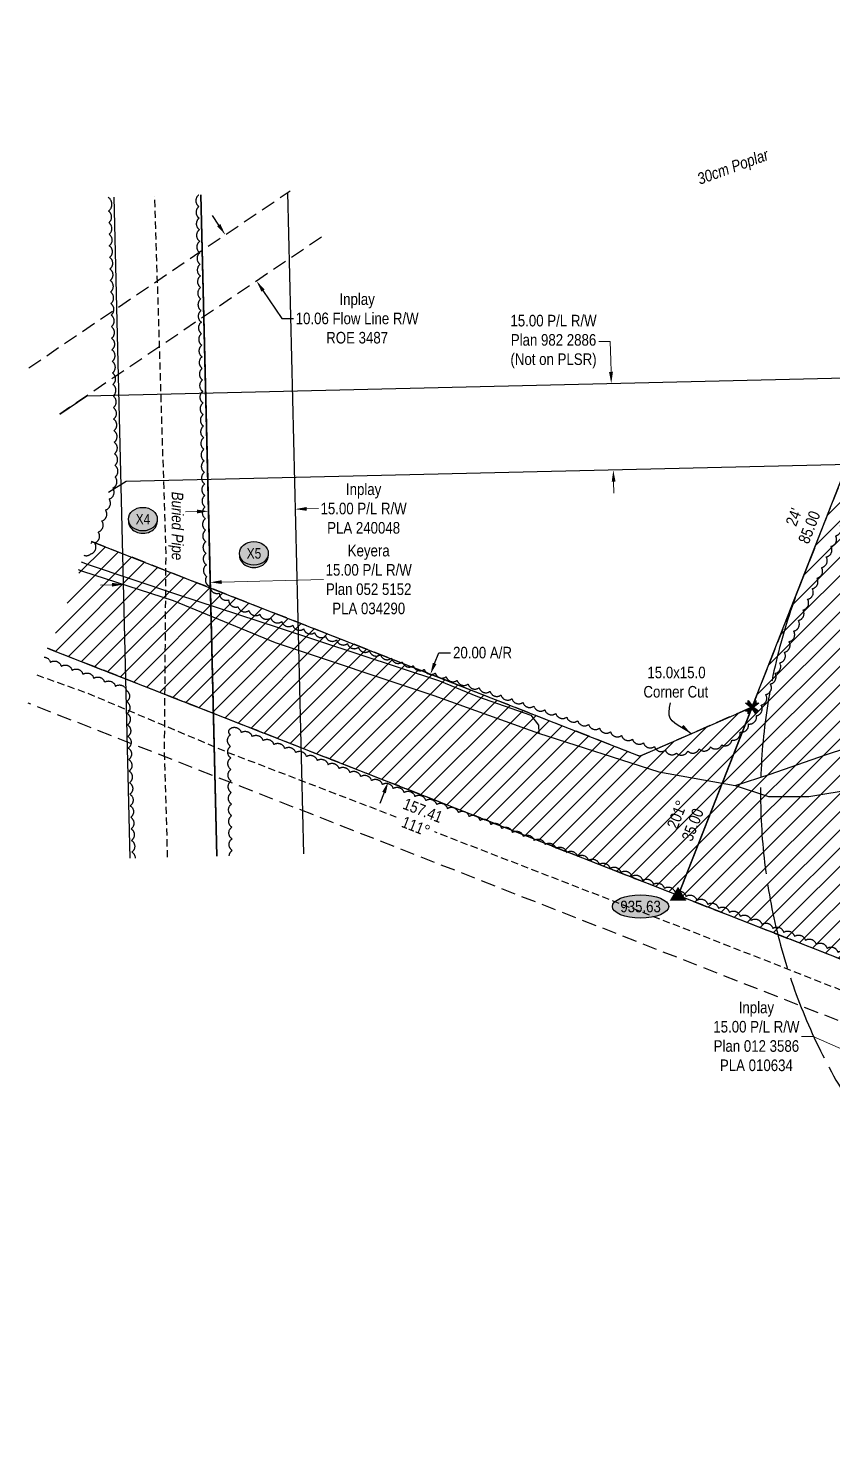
# Model space of a CAD drawing. Extents: x 606063 to 618175, y 5894688 to 5903993.
# Drawn here: x 615410 to 616106, y 5898707 to 5899921 of the extents above; entities that cross this region are included whole.
import ezdxf
from ezdxf.enums import TextEntityAlignment as Align

# ---------------------------------------------------------------- set-up
doc = ezdxf.new("R2010")
doc.units = 0
doc.header["$LTSCALE"] = 5
doc.header["$PDMODE"] = 34
doc.header["$PDSIZE"] = 0.5
for name, pattern in [('0', [1, 1, 0]), ('foc-ACCESSROAD', [3.75, 2.5, -1.25]), ('foc-BUFFER', [16.75, 15, -1.75]), ('foc-FLOWLINE', [3.75, 2.5, -1.25]), ('UG_PIPE', [1.875, 1.25, -0.625])]:
    doc.linetypes.add(name, pattern=pattern)
doc.layers.get('Defpoints').update_dxf_attribs({"color": 9})
for name, color, linetype in [('AS-CABLE', 224, 'foc-CABLE'), ('AS-PIPE-UG', 44, 'UG_PIPE'), ('AS-PIPE-UG-T', 44, 'Continuous'), ('AUX-BUFFER', 7, 'foc-BUFFER'), ('C-FLOWLINE', 13, 'foc-FLOWLINE'), ('C-RW', 13, 'Continuous'), ('C-WS', 13, 'foc-ACCESSROAD'), ('C-WS-S', 13, 'Continuous'), ('F-RW', 190, 'Continuous'), ('L-BD', 7, 'Continuous'), ('L-MON', 1, 'Continuous'), ('P-CROSSINGS', 250, 'Continuous'), ('P-ELEVATION', 7, 'Continuous'), ('P-PROPOSED', 10, 'Continuous'), ('P-PROPOSED-EXISTING-H', 59, 'Continuous'), ('P-TXT', 4, 'Continuous'), ('T-BUSH', 110, '0'), ('T-BUSH-T', 110, 'Continuous')]:
    doc.layers.add(name, color=color, linetype=linetype)
doc.layers.add('C-RW-T', color=13, linetype='Continuous', lineweight=9)
doc.layers.add('F-RW-T', color=190, linetype='Continuous', lineweight=9)
doc.styles.add('80', font='ARIALN.TTF', dxfattribs={"height": 10})
doc.styles.add('80CG', font='ARIALN.TTF', dxfattribs={"height": 10})
doc.styles.add('80L', font='ARIALN.TTF', dxfattribs={"height": 10})
doc.styles.add('80LS', font='ARIALNI.TTF', dxfattribs={"height": 10})
doc.styles.add('Crossing', font='ARIALN.TTF', dxfattribs={"height": 10})
doc.styles.add('foc-LtypeFont', font='ARIALN.TTF', dxfattribs={"height": 7.35})
doc.linetypes.add('foc-CABLE', pattern='A,2,-1,["C",foc-LtypeFont,S=0.2,R=0,X=-0.625,Y=-0.75],-1.24,8', length=12.24)
doc.dimstyles.new('Compass 5 000', dxfattribs={"dimscale": 5, "dimtxt": 9, "dimasz": 2, "dimexe": 0.2, "dimexo": 0.0625, "dimgap": 0.5, "dimtad": 0, "dimtih": 1, "dimtoh": 1, "dimzin": 0, "dimdsep": 46, "dimtxsty": '80CG', "dimcen": 0.1, "dimse1": 1, "dimse2": 1, "dimclrd": 256, "dimclrt": 256, "dimaunit": 1, "dimadec": 4, "dimazin": 0, "dimtfac": 0.06, "dimtofl": 0, "dimtmove": 0, "dimatfit": 1, "dimfxl": 0.2, "dimtolj": 1, "dimtzin": 0, "dimlwd": -1, "dimarcsym": 0})
pattern_1 = [(45, (1318.483, 7677.478), (-7.854701318, 7.854701318), [])]

# ---------------------------------------------------------------- blocks, each defined once
blk = doc.blocks.new('*D528')
at = {"layer": 'C-RW-T', "transparency": 16777216}
for p, q in [((616088.8, 5899049.2), (616078.8, 5899049.2)), ((616142.7, 5899025.4), (616088.8, 5899049.2)), ((616229.6, 5898987), (616238.7, 5898983))]:
    blk.add_line(p, q, dxfattribs=at)
for points in [[(616143.3, 5899026.9), (616142, 5899023.9), (616151.8, 5899021.4)], [(616230.3, 5898988.6), (616228.9, 5898985.5), (616220.4, 5898991.1)]]:
    blk.add_solid(points, dxfattribs=at)
at = {"layer": 'Defpoints', "color": 0, "transparency": 16777216}
for p in [(616221.2, 5899178.5), (616289.8, 5899148.2), (616220.4, 5898991.1)]:
    blk.add_point(p, dxfattribs=at)
at = {"layer": 'C-RW-T', "transparency": 16777216, "insert": (616039.8, 5899049.2), "char_height": 10, "attachment_point": 5, "style": '80CG'}
blk.add_mtext('\\A1;Inplay\\P15.00 P/L R/W\\PPlan 012 3586\\PPLA 010634', dxfattribs=at)
blk = doc.blocks.new('*D529')
at = {"layer": 'Defpoints', "color": 0, "transparency": 16777216}
for p in [(615855.9, 5899612.5), (615857.7, 5899537.6), (615916.1, 5899539)]:
    blk.add_point(p, dxfattribs=at)
at = {"layer": 'F-RW-T', "transparency": 16777216}
for p, q in [((615903.5, 5899650.1), (615913.5, 5899650.1)), ((615913.5, 5899650.1), (615913.9, 5899633.9)), ((615914.1, 5899623.9), (615913.9, 5899633.9)), ((615916.3, 5899529), (615916.6, 5899519))]:
    blk.add_line(p, q, dxfattribs=at)
for points in [[(615915.8, 5899624), (615912.4, 5899623.9), (615914.3, 5899613.9)], [(615918, 5899529), (615914.7, 5899528.9), (615916.1, 5899539)]]:
    blk.add_solid(points, dxfattribs=at)
at = {"layer": 'F-RW-T', "transparency": 16777216, "insert": (615864.4, 5899650.1), "char_height": 10, "attachment_point": 5, "style": '80CG'}
blk.add_mtext('\\A1;15.00 P/L R/W\\PPlan 982 2886\\P(Not on PLSR)', dxfattribs=at)
blk = doc.blocks.new('*D530')
at = {"layer": 'Defpoints', "color": 0, "transparency": 16777216}
for p in [(615567.5, 5899441.9), (615500.1, 5899129.4), (615575.1, 5899131.2)]:
    blk.add_point(p, dxfattribs=at)
at = {"layer": 'F-RW-T', "transparency": 16777216}
for p, q in [((615482.6, 5899439.8), (615472.6, 5899439.6)), ((615577.5, 5899442.1), (615665.5, 5899444.3))]:
    blk.add_line(p, q, dxfattribs=at)
for points in [[(615482.6, 5899441.5), (615482.6, 5899438.2), (615492.6, 5899440.1)], [(615577.5, 5899443.8), (615577.6, 5899440.5), (615567.5, 5899441.9)]]:
    blk.add_solid(points, dxfattribs=at)
at = {"layer": 'F-RW-T', "transparency": 16777216, "insert": (615704.6, 5899444.3), "char_height": 10, "attachment_point": 5, "style": '80CG'}
blk.add_mtext('\\A1;Keyera\\P15.00 P/L R/W\\PPlan 052 5152\\PPLA 034290', dxfattribs=at)
blk = doc.blocks.new('we')
at = {"layer": 'P-ELEVATION'}
h = blk.add_hatch(color=111, dxfattribs=at)
h.dxf.hatch_style = 1
edge = h.paths.add_edge_path()
edge.add_ellipse((0, 0), major_axis=(-24.4, 0), ratio=0.410256, start_angle=0, end_angle=360)
at = {"layer": 'P-ELEVATION', "color": 7, "flags": 128}
blk.add_lwpolyline([(0, 0, 12.5, 0, 0), (-12.4, -6.4, 0, 0, 0)], format="xyseb", dxfattribs=at)
at = {"layer": 'P-ELEVATION', "color": 7}
blk.add_ellipse((0, 0), major_axis=(-24.4, 0), ratio=0.410256, dxfattribs=at)
at = {"layer": 'P-ELEVATION', "style": '80'}
blk.add_attdef('ELEVATION', text='', height=10, dxfattribs=at).set_placement((0, 0), align=Align.MIDDLE_CENTER)
blk = doc.blocks.new('*D531')
at = {"layer": 'C-WS-S', "transparency": 16777216}
for p, q in [((615575, 5899750.8), (615569.4, 5899759.1)), ((615613.2, 5899694.2), (615629.6, 5899670.1)), ((615629.6, 5899670.1), (615639.6, 5899670.1))]:
    blk.add_line(p, q, dxfattribs=at)
for points in [[(615576.3, 5899751.8), (615573.6, 5899749.9), (615580.6, 5899742.5)], [(615614.6, 5899695.2), (615611.9, 5899693.3), (615607.6, 5899702.5)]]:
    blk.add_solid(points, dxfattribs=at)
at = {"layer": 'Defpoints', "color": 0, "transparency": 16777216}
for p in [(615608.8, 5899761.6), (615635.8, 5899721.6), (615607.6, 5899702.5)]:
    blk.add_point(p, dxfattribs=at)
at = {"layer": 'C-WS-S', "transparency": 16777216, "insert": (615694.6, 5899670.1), "char_height": 10, "attachment_point": 5, "style": '80CG'}
blk.add_mtext('\\A1;Inplay\\P10.06 Flow Line R/W\\PROE 3487', dxfattribs=at)
blk = doc.blocks.new('STRIA')
blk.add_hatch(color=255).paths.add_polyline_path([(-0.04, 1.52), (-1.47, -0.87), (1.39, -0.87)])
blk = doc.blocks.new('STRIAA')
blk.add_blockref('STRIA', (0, 0))
blk = doc.blocks.new('STRIB')
at = {"color": 1}
blk.add_solid([(-1.12, -0.67), (-0.04, 1.13), (1.04, -0.67)], dxfattribs=at)
blk = doc.blocks.new('STRIBB')
blk.add_blockref('STRIB', (0, 0))
blk = doc.blocks.new('STRICC')
for name in ['STRIAA', 'STRIBB']:
    blk.add_blockref(name, (0, 0))
blk = doc.blocks.new('fdspike')
blk.add_blockref('STRICC', (0, 0))
blk = doc.blocks.new('*D532')
at = {"layer": 'Defpoints', "color": 0, "transparency": 16777216}
for p in [(615724.2, 5899375.7), (615758, 5899362.5), (615687.8, 5899282.6)]:
    blk.add_point(p, dxfattribs=at)
at = {"layer": 'P-TXT', "transparency": 16777216}
for p, q in [((615761.6, 5899371.8), (615765.3, 5899381.1)), ((615765.3, 5899381.1), (615775.3, 5899381.1)), ((615717.9, 5899260.1), (615714.2, 5899250.8))]:
    blk.add_line(p, q, dxfattribs=at)
for points in [[(615760.1, 5899372.4), (615763.2, 5899371.2), (615758, 5899362.5)], [(615716.3, 5899260.7), (615719.4, 5899259.5), (615721.5, 5899269.4)]]:
    blk.add_solid(points, dxfattribs=at)
at = {"layer": 'P-TXT', "transparency": 16777216, "insert": (615803, 5899381.1), "char_height": 10, "attachment_point": 5, "style": '80CG'}
blk.add_mtext('\\A1;20.00 A/R', dxfattribs=at)
blk = doc.blocks.new('*D535')
at = {"layer": 'C-RW-T', "transparency": 16777216}
for p, q in [((615556.1, 5899503.2), (615546.1, 5899502.9)), ((615651, 5899505.5), (615661.1, 5899505.7))]:
    blk.add_line(p, q, dxfattribs=at)
for points in [[(615556, 5899504.8), (615556.1, 5899501.5), (615566, 5899503.4)], [(615651, 5899507.1), (615651, 5899503.8), (615641, 5899505.2)]]:
    blk.add_solid(points, dxfattribs=at)
at = {"layer": 'Defpoints', "color": 0, "transparency": 16777216}
for p in [(615564.3, 5899576.1), (615639.2, 5899577.9), (615641, 5899505.2)]:
    blk.add_point(p, dxfattribs=at)
at = {"layer": 'C-RW-T', "transparency": 16777216, "insert": (615700.2, 5899505.7), "char_height": 10, "attachment_point": 5, "style": '80CG'}
blk.add_mtext('\\A1;Inplay\\P15.00 P/L R/W\\PPLA 240048', dxfattribs=at)
blk = doc.blocks.new('TEMP')
h = blk.add_hatch(color=255)
h.dxf.hatch_style = 1
h.paths.add_polyline_path([(0, 0.25), (-0.67, 1.15), (-0.67, 0.67), (-1.15, 0.67), (-0.25, 0), (-1.15, -0.67), (-0.67, -0.67), (-0.67, -1.15), (0, -0.25), (0.67, -1.15), (0.67, -0.67), (1.15, -0.67), (0.25, 0), (1.15, 0.67), (0.67, 0.67), (0.67, 1.15)])
h.paths.add_polyline_path([(0.57, 0.85), (0.57, 0.57), (0.85, 0.57), (0.08, 0), (0.85, -0.57), (0.57, -0.57), (0.57, -0.85), (0, -0.08), (-0.57, -0.85), (-0.57, -0.57), (-0.85, -0.57), (-0.08, 0), (-0.85, 0.57), (-0.57, 0.57), (-0.57, 0.85), (0, 0.08)], flags=16)
h = blk.add_hatch(color=1)
h.dxf.hatch_style = 1
h.paths.add_polyline_path([(0, 0.08), (-0.57, 0.85), (-0.57, 0.57), (-0.85, 0.57), (-0.08, 0), (-0.85, -0.57), (-0.57, -0.57), (-0.57, -0.85), (0, -0.08), (0.57, -0.85), (0.57, -0.57), (0.85, -0.57), (0.08, 0), (0.85, 0.57), (0.57, 0.57), (0.57, 0.85)])
at = {"color": 1}
for p, q in [((-0.08, 0), (0.08, 0)), ((0, 0.08), (0, -0.08))]:
    blk.add_line(p, q, dxfattribs=at)
at = {"color": 255, "flags": 128}
blk.add_lwpolyline([(-0.25, 0), (-1.15, 0.67), (-0.67, 0.67), (-0.67, 1.15), (0, 0.25), (0.67, 1.15), (0.67, 0.67), (1.15, 0.67), (0.25, 0), (1.15, -0.67), (0.67, -0.67), (0.67, -1.15), (0, -0.25), (-0.67, -1.15), (-0.67, -0.67), (-1.15, -0.67)], close=True, dxfattribs=at)
at = {"color": 1, "flags": 128}
blk.add_lwpolyline([(-0.08, 0), (-0.85, 0.57), (-0.57, 0.57), (-0.57, 0.85), (0, 0.08), (0.57, 0.85), (0.57, 0.57), (0.85, 0.57), (0.08, 0), (0.85, -0.57), (0.57, -0.57), (0.57, -0.85), (0, -0.08), (-0.57, -0.85), (-0.57, -0.57), (-0.85, -0.57)], close=True, dxfattribs=at)
blk = doc.blocks.new('xing2')
h = blk.add_hatch(color=50)
h.dxf.hatch_style = 1
edge = h.paths.add_edge_path()
edge.add_ellipse((0, 0), major_axis=(-12.5, 0), ratio=0.816297, start_angle=0, end_angle=360)
h = blk.add_hatch(color=250)
h.dxf.hatch_style = 1
edge = h.paths.add_edge_path()
edge.add_ellipse((0, -2), major_axis=(-12.5, 0), ratio=0.816297, start_angle=0, end_angle=180)
edge.add_line((12.5, -2), (12.5, 0))
edge.add_ellipse((0, 0), major_axis=(-12.5, 0), ratio=0.816297, start_angle=0, end_angle=180, ccw=False)
edge.add_line((-12.5, 0), (-12.5, -2))
at = {"color": 250}
blk.add_ellipse((0, 0), major_axis=(-12.5, 0), ratio=0.816297, dxfattribs=at)
blk.add_ellipse((0, -2), major_axis=(-12.5, 0), ratio=0.816297, start_param=0, end_param=3.141593, dxfattribs=at)
at = {"color": 250, "style": 'Crossing'}
blk.add_attdef('CROSSING', text='', height=9, dxfattribs=at).set_placement((0.1, 0), align=Align.MIDDLE_CENTER)
at = {"color": 250, "style": 'Crossing', "flags": 1}
for tag, p in [('OWNER', (0.1, -12.5)), ('DESCRIPTION', (0.1, -25.8)), ('LOCATION', (0.1, -39.3)), ('DWG_REF', (0.1, -52.8))]:
    blk.add_attdef(tag, text='', height=9, dxfattribs=at).set_placement(p, align=Align.MIDDLE_CENTER)

msp = doc.modelspace()

# ---------------------------------------------------------------- hatches: boundary and pattern name
at = {"layer": 'P-PROPOSED-EXISTING-H'}
h = msp.add_hatch(dxfattribs=at)
h.set_pattern_fill('ANSI31', color=256, scale=3.498654, style=0)
h.set_pattern_definition(pattern_1)
h.paths.add_polyline_path([(615972.27, 5899171.129), (616191.093, 5899729.555), (616263.945, 5899915.471), (617101.535, 5899587.256), (616809.86, 5898842.914), (616530.696, 5898952.306)])
h = msp.add_hatch(dxfattribs=at)
h.set_pattern_fill('ANSI31', color=256, scale=3.498654, style=0)
h.set_pattern_definition(pattern_1)
h.paths.add_polyline_path([(615464.9, 5899477.307), (615938.937, 5899291.553), (616036.093, 5899334.003), (615972.27, 5899171.129), (615428.43, 5899384.236)])

# ---------------------------------------------------------------- linework, layer by layer
at = {"layer": 'AS-CABLE', "flags": 128}
for points in [[(615453.488, 5899452.937), (615457.103, 5899451.715), (615535.473, 5899426.355), (615623.773, 5899389.93), (615760.793, 5899344.125), (615851.503, 5899311.535), (615955.528, 5899278.005), (616021.308, 5899266.09), (616050.333, 5899256.705), (616085.168, 5899256.63), (616165.128, 5899270.07), (616212.083, 5899279.37), (616241.523, 5899284.43), (616314.478, 5899303.295), (616327.063, 5899303.845), (616345.713, 5899304.19)], [(615456.097, 5899459.594), (615461.078, 5899457.715), (615538.423, 5899431.705), (615627.258, 5899402.605), (615765.783, 5899356.84), (615798.623, 5899343.08), (615844.663, 5899326.91), (615851.368, 5899318.365), (615851.578, 5899311.485)], [(616021.308, 5899266.09), (616051.743, 5899276.125), (616099.528, 5899292.87), (616171.578, 5899316.34), (616217.818, 5899330.505), (616270.273, 5899344.34), (616324.253, 5899356.92), (616371.198, 5899368.695), (616392.638, 5899368.21)]]:
    msp.add_lwpolyline(points, dxfattribs=at)
at = {"layer": 'AS-PIPE-UG', "flags": 128}
for points in [[(615530.719, 5899204.157), (615529.863, 5899237.865), (615528.043, 5899293.235), (615529.393, 5899466.22), (615519.677, 5899775.982)], [(617030.361, 5898731.456), (616409.263, 5898974.225), (616256.173, 5899030.955), (616108.153, 5899091.125), (615975.838, 5899143.08), (615745.198, 5899232.43), (615583.208, 5899294.565), (615462.513, 5899345.525), (615417.71, 5899361.633)]]:
    msp.add_lwpolyline(points, dxfattribs=at)
at = {"layer": 'AUX-BUFFER', "color": 251, "linetype": 'foc-BUFFER', "flags": 128}
msp.add_lwpolyline([(617072.789, 5899238.913, 1), (616141.666, 5899603.616), (616077.871, 5899440.741, 1), (617008.994, 5899076.038)], format="xyb", close=True, dxfattribs=at)
at = {"layer": 'C-FLOWLINE', "flags": 128}
for points in [[(617040.694, 5898752.46), (615426.815, 5899384.869)], [(617018.422, 5898707.184), (615410.085, 5899337.421)]]:
    msp.add_lwpolyline(points, dxfattribs=at)
at = {"layer": 'C-RW', "flags": 128}
for points in [[(615573.288, 5899205.19), (615559.409, 5899776.947)], [(615634.354, 5899778.938), (615648.237, 5899207.01)]]:
    msp.add_lwpolyline(points, dxfattribs=at)
at = {"layer": 'C-WS', "flags": 128}
for points in [[(615410.637, 5899627.407), (615636.591, 5899780.454)], [(615663.679, 5899740.407), (615437.626, 5899587.506)], [(615426.815, 5899384.869), (615972.27, 5899171.129), (616530.696, 5898952.306), (616749.519, 5899510.732), (616191.093, 5899729.555), (616036.093, 5899334.003), (615938.937, 5899291.553), (615463.286, 5899477.94)]]:
    msp.add_lwpolyline(points, dxfattribs=at)
at = {"layer": 'F-RW', "flags": 128}
for points in [[(615559.409, 5899776.947), (615565.387, 5899530.682), (615573.288, 5899205.19)], [(615498.307, 5899203.37), (615484.46, 5899775.127)], [(615437.626, 5899587.506), (615460.828, 5899603.2), (617125.179, 5899642.589)], [(617125.179, 5899567.597), (615494.784, 5899529.011), (615479.622, 5899519.63)]]:
    msp.add_lwpolyline(points, dxfattribs=at)
at = {"layer": 'P-PROPOSED'}
msp.add_lwpolyline([(615972.27, 5899171.129), (616191.093, 5899729.555), (616263.945, 5899915.471), (617101.535, 5899587.256), (616809.86, 5898842.914), (616530.696, 5898952.306)], close=True, dxfattribs=at)
msp.add_lwpolyline([(615464.9, 5899477.307), (615938.937, 5899291.553), (616036.093, 5899334.003), (615972.27, 5899171.129), (615428.43, 5899384.236)], dxfattribs=at)
at = {"layer": 'T-BUSH', "flags": 128}
for points in [[(615557.623, 5899776.892, 0.52056705), (615557.83, 5899766.898, 0.52056705), (615558.036, 5899756.904, 0.52056705), (615558.242, 5899746.91, 0.52056705), (615558.449, 5899736.916, 0.52056705), (615558.655, 5899726.922, 0.52056705), (615558.861, 5899716.928, 0.52056705), (615559.068, 5899706.934, 0.52056705), (615559.274, 5899696.94, 0.52056705), (615559.48, 5899686.946, 0.52056705), (615559.687, 5899676.952, 0.52056705), (615559.893, 5899666.958, 0.52056705), (615560.099, 5899656.964, 0.52056705), (615560.306, 5899646.97, 0.52056705), (615560.512, 5899636.976, 0.52056705), (615560.718, 5899626.982, 0.52056705), (615560.925, 5899616.988, 0.52056705), (615561.131, 5899606.994, 0.52056705), (615561.337, 5899597, 0.52056705), (615561.544, 5899587.006, 0.52056705), (615561.75, 5899577.012, 0.52056705), (615561.956, 5899567.018, 0.52056705), (615562.163, 5899557.024, 0.52056705), (615562.369, 5899547.03, 0.52056705), (615562.576, 5899537.036, 0.52056705), (615562.782, 5899527.042, 0.52056705), (615562.988, 5899517.048, 0.52056705), (615563.195, 5899507.054, 0.52056705), (615563.401, 5899497.06, 0.52056705), (615563.607, 5899487.066, 0.52056705), (615563.814, 5899477.072, 0.52056705), (615564.02, 5899467.078, 0.52056705), (615564.226, 5899457.084, 0.52056705), (615564.433, 5899447.09, 0.52056705), (615567.34, 5899438.505, 0.52056705), (615575.421, 5899432.621, 0.52056705), (615583.501, 5899426.737, 0.52056705), (615591.582, 5899420.853, 0.52056705), (615600.979, 5899417.517, 0.52056705), (615610.456, 5899414.34, 0.52056705), (615619.934, 5899411.162, 0.52056705), (615629.411, 5899407.984, 0.52056705), (615638.889, 5899404.806, 0.52056705), (615648.366, 5899401.628, 0.52056705), (615657.844, 5899398.45, 0.52056705), (615667.321, 5899395.272, 0.52056705), (615676.799, 5899392.095, 0.52056705), (615686.277, 5899388.917, 0.52056705), (615695.754, 5899385.739, 0.52056705), (615705.232, 5899382.561, 0.52056705), (615714.709, 5899379.383, 0.52056705), (615724.187, 5899376.205, 0.52056705), (615733.664, 5899373.027, 0.52056705), (615743.142, 5899369.85, 0.52056705), (615752.62, 5899366.672, 0.52056705), (615762.097, 5899363.494, 0.52056705), (615771.575, 5899360.316, 0.52056705), (615781.052, 5899357.138, 0.52056705), (615790.53, 5899353.96, 0.52056705), (615800.007, 5899350.782, 0.52056705), (615809.485, 5899347.605, 0.52056705), (615818.963, 5899344.427, 0.52056705), (615828.44, 5899341.249, 0.52056705), (615837.918, 5899338.071, 0.52056705), (615847.395, 5899334.893, 0.52056705), (615856.873, 5899331.715, 0.52056705), (615866.35, 5899328.537, 0.52056705), (615875.828, 5899325.359, 0.52056705), (615885.306, 5899322.182, 0.52056705), (615894.783, 5899319.004, 0.52056705), (615904.261, 5899315.826, 0.52056705), (615913.738, 5899312.648, 0.52056705), (615923.216, 5899309.47, 0.52056705), (615932.693, 5899306.292, 0.52056705), (615942.171, 5899303.114, 0.52056705), (615951.648, 5899299.937, 0.52056705), (615961.126, 5899296.759, 0.52056705), (615970.649, 5899294.204, 0.52056705), (615980.484, 5899295.99, 0.52056705), (615990.319, 5899297.777, 0.52056705), (616000.154, 5899299.563, 0.52056705), (616009.99, 5899301.349, 0.52056705), (616018.61, 5899305.494, 0.52056705), (616025.774, 5899312.465, 0.52056705), (616032.938, 5899319.437, 0.52056705), (616039.863, 5899326.573, 0.52056705), (616043.886, 5899335.725, 0.52056705), (616047.908, 5899344.876, 0.52056705), (616051.931, 5899354.027, 0.52056705), (616055.953, 5899363.178, 0.52056705), (616059.976, 5899372.329, 0.52056705), (616063.998, 5899381.48, 0.52056705), (616068.02, 5899390.631, 0.52056705), (616072.043, 5899399.782, 0.52056705), (616076.065, 5899408.933, 0.52056705), (616080.088, 5899418.085, 0.52056705), (616084.11, 5899427.236, 0.52056705), (616088.133, 5899436.387, 0.52056705), (616092.155, 5899445.538, 0.52056705), (616096.178, 5899454.689, 0.52056705), (616100.2, 5899463.84, 0.52056705), (616104.223, 5899472.991, 0.52056705), (616108.245, 5899482.142, 0.52056705), (616112.268, 5899491.293, 0.52056705), (616116.29, 5899500.444, 0.52056705), (616120.313, 5899509.596, 0.52056705), (616124.335, 5899518.747, 0.52056705), (616128.358, 5899527.898, 0.52056705), (616132.38, 5899537.049, 0.52056705), (616136.403, 5899546.2, 0.52056705), (616140.425, 5899555.351, 0.52056705), (616144.448, 5899564.502, 0.52056705), (616148.47, 5899573.653, 0.52056705), (616152.493, 5899582.804, 0.52056705), (616156.515, 5899591.956, 0.52056705), (616160.537, 5899601.107, 0.52056705), (616164.56, 5899610.258, 0.52056705), (616168.582, 5899619.409, 0.52056705), (616172.605, 5899628.56, 0.52056705), (616176.627, 5899637.711, 0.52056705), (616180.65, 5899646.862, 0.52056705), (616184.672, 5899656.013, 0.52056705), (616188.695, 5899665.164, 0.52056705), (616192.717, 5899674.316, 0.52056705), (616196.74, 5899683.467, 0.52056705), (616200.762, 5899692.618, 0.52056705), (616204.785, 5899701.769, 0.52056705), (616208.807, 5899710.92, 0.52056705), (616212.83, 5899720.071, 0.52056705), (616221.162, 5899718.719, 0.52056705), (616230.452, 5899715.031, 0.52056705), (616239.743, 5899711.343, 0.52056705), (616249.034, 5899707.654, 0.52056705), (616258.325, 5899703.966, 0.52056705), (616267.616, 5899700.277, 0.52056705), (616276.906, 5899696.589, 0.52056705), (616286.197, 5899692.9, 0.52056705), (616295.488, 5899689.212, 0.52056705), (616304.779, 5899685.524, 0.52056705), (616314.07, 5899681.835, 0.52056705), (616323.36, 5899678.147, 0.52056705), (616332.651, 5899674.458, 0.52056705), (616341.942, 5899670.77, 0.52056705), (616351.233, 5899667.082, 0.52056705), (616360.523, 5899663.393, 0.52056705), (616369.814, 5899659.705, 0.52056705), (616379.105, 5899656.016, 0.52056705), (616388.396, 5899652.328, 0.52056705), (616397.687, 5899648.64, 0.52056705), (616406.977, 5899644.951, 0.52056705), (616416.268, 5899641.263, 0.52056705), (616425.559, 5899637.574, 0.52056705), (616434.85, 5899633.886, 0.52056705), (616444.141, 5899630.198, 0.52056705), (616453.431, 5899626.509, 0.52056705), (616462.722, 5899622.821, 0.52056705), (616472.013, 5899619.132, 0.52056705), (616481.304, 5899615.444, 0.52056705), (616490.595, 5899611.756, 0.52056705), (616499.885, 5899608.067, 0.52056705), (616509.176, 5899604.379, 0.52056705), (616518.467, 5899600.69, 0.52056705), (616527.758, 5899597.002, 0.52056705), (616537.048, 5899593.313, 0.52056705), (616546.339, 5899589.625, 0.52056705), (616555.63, 5899585.937, 0.52056705), (616564.921, 5899582.248, 0.52056705), (616574.212, 5899578.56, 0.52056705), (616583.502, 5899574.871, 0.52056705), (616592.793, 5899571.183, 0.52056705), (616602.084, 5899567.495, 0.52056705), (616611.375, 5899563.806, 0.52056705), (616620.666, 5899560.118, 0.52056705), (616629.956, 5899556.429, 0.52056705), (616639.247, 5899552.741, 0.52056705), (616648.538, 5899549.053, 0.52056705), (616657.829, 5899545.364, 0.52056705), (616667.119, 5899541.676, 0.52056705), (616676.41, 5899537.987, 0.52056705), (616685.701, 5899534.299, 0.52056705), (616694.992, 5899530.611, 0.52056705), (616704.283, 5899526.922, 0.52056705), (616713.573, 5899523.234, 0.52056705), (616722.864, 5899519.545, 0.52056705), (616732.155, 5899515.857, 0.52056705), (616741.446, 5899512.169, 0.52056705), (616750.737, 5899508.48, 0.52056705), (616759.909, 5899504.737, 0.52056705), (616756.641, 5899495.29, 0.52056705), (616753.373, 5899485.844, 0.52056705), (616750.105, 5899476.397, 0.52056705), (616746.837, 5899466.95, 0.52056705), (616743.569, 5899457.503, 0.52056705), (616740.301, 5899448.056, 0.52056705), (616737.033, 5899438.609, 0.52056705), (616733.765, 5899429.162, 0.52056705), (616730.497, 5899419.715, 0.52056705), (616727.229, 5899410.269, 0.52056705), (616723.961, 5899400.822, 0.52056705), (616720.694, 5899391.375, 0.52056705), (616717.426, 5899381.928, 0.52056705), (616714.158, 5899372.481, 0.52056705), (616710.89, 5899363.034, 0.52056705), (616707.622, 5899353.587, 0.52056705), (616704.354, 5899344.14, 0.52056705), (616701.086, 5899334.693, 0.52056705), (616697.818, 5899325.247, 0.52056705), (616694.55, 5899315.8, 0.52056705), (616691.282, 5899306.353, 0.52056705), (616688.014, 5899296.906, 0.52056705), (616684.746, 5899287.459, 0.52056705), (616681.478, 5899278.012, 0.52056705), (616678.21, 5899268.565, 0.52056705), (616674.942, 5899259.118, 0.52056705), (616671.674, 5899249.671, 0.52056705), (616668.406, 5899240.225, 0.52056705), (616665.139, 5899230.778, 0.52056705), (616661.871, 5899221.331, 0.52056705), (616658.603, 5899211.884, 0.52056705), (616655.335, 5899202.437, 0.52056705), (616652.067, 5899192.99, 0.52056705), (616648.799, 5899183.543, 0.52056705), (616645.531, 5899174.096, 0.52056705), (616642.263, 5899164.65, 0.52056705), (616638.995, 5899155.203, 0.52056705), (616635.727, 5899145.756, 0.52056705), (616632.459, 5899136.309, 0.52056705), (616629.191, 5899126.862, 0.52056705), (616625.923, 5899117.415, 0.52056705), (616622.655, 5899107.968, 0.52056705), (616619.387, 5899098.521, 0.52056705), (616616.119, 5899089.074, 0.52056705), (616612.851, 5899079.628, 0.52056705), (616609.584, 5899070.181, 0.52056705), (616606.316, 5899060.734, 0.52056705), (616603.048, 5899051.287, 0.52056705), (616599.78, 5899041.84, 0.52056705), (616596.512, 5899032.393, 0.52056705), (616593.244, 5899022.946, 0.52056705), (616589.976, 5899013.499, 0.52056705), (616586.708, 5899004.052, 0.52056705), (616583.44, 5898994.606, 0.52056705), (616580.172, 5898985.159, 0.52056705), (616576.904, 5898975.712, 0.52056705), (616573.636, 5898966.265, 0.52056705), (616568.902, 5898959.809, 0.52056705), (616559.433, 5898963.012, 0.52056705), (616549.964, 5898966.216, 0.52056705), (616540.495, 5898969.419, 0.52056705), (616531.027, 5898972.622, 0.52056705), (616521.558, 5898975.826, 0.52056705), (616512.089, 5898979.029, 0.52056705), (616502.62, 5898982.233, 0.52056705), (616493.151, 5898985.436, 0.52056705), (616483.682, 5898988.64, 0.52056705), (616474.213, 5898991.843, 0.52056705), (616464.744, 5898995.047, 0.52056705), (616455.275, 5898998.25, 0.52056705), (616445.806, 5899001.454, 0.52056705), (616436.337, 5899004.657, 0.52056705), (616426.868, 5899007.86, 0.52056705), (616417.399, 5899011.064, 0.52056705), (616407.93, 5899014.267, 0.52056705), (616398.461, 5899017.471, 0.52056705), (616388.992, 5899020.674, 0.52056705), (616379.523, 5899023.878, 0.52056705), (616370.054, 5899027.081, 0.52056705), (616360.586, 5899030.285, 0.52056705), (616351.117, 5899033.488, 0.52056705), (616341.648, 5899036.692, 0.52056705), (616332.179, 5899039.895, 0.52056705), (616322.71, 5899043.098, 0.52056705), (616313.241, 5899046.302, 0.52056705), (616303.772, 5899049.505, 0.52056705), (616294.303, 5899052.709, 0.52056705), (616284.834, 5899055.912, 0.52056705), (616275.365, 5899059.116, 0.52056705), (616266.664, 5899060.563, 0.52056705), (616262.593, 5899051.434, 0.52056705), (616258.521, 5899042.305, 0.52056705), (616254.449, 5899033.176, 0.52056705), (616250.377, 5899024.046, 0.52056705), (616246.305, 5899014.917, 0.52056705), (616242.233, 5899005.788, 0.52056705), (616238.162, 5898996.659, 0.52056705), (616234.09, 5898987.529, 0.52056705), (616230.018, 5898978.4, 0.52056705), (616225.946, 5898969.271, 0.52056705), (616221.874, 5898960.142, 0.28188643), (616217.171, 5898955.84, 0.28188643)], [(615458.351, 5899465.347, 0.28096841), (615464.412, 5899466.514, 0.52056705), (615467.557, 5899476.003, 0.52056705), (615470.702, 5899485.492, 0.52056705), (615473.847, 5899494.98, 0.52056705), (615476.992, 5899504.469, 0.52056705), (615480.136, 5899513.957, 0.52056705), (615483.281, 5899523.446, 0.52056705), (615485.297, 5899533.102, 0.52056705), (615485.049, 5899543.095, 0.52056705), (615484.801, 5899553.089, 0.52056705), (615484.552, 5899563.082, 0.52056705), (615484.304, 5899573.075, 0.52056705), (615484.056, 5899583.068, 0.52056705), (615483.808, 5899593.061, 0.52056705), (615483.559, 5899603.054, 0.52056705), (615483.311, 5899613.047, 0.52056705), (615483.063, 5899623.04, 0.52056705), (615482.815, 5899633.033, 0.52056705), (615482.566, 5899643.026, 0.52056705), (615482.318, 5899653.019, 0.52056705), (615482.07, 5899663.012, 0.52056705), (615481.822, 5899673.005, 0.52056705), (615481.573, 5899682.998, 0.52056705), (615481.325, 5899692.992, 0.52056705), (615481.077, 5899702.985, 0.52056705), (615480.829, 5899712.978, 0.52056705), (615480.58, 5899722.971, 0.52056705), (615480.332, 5899732.964, 0.52056705), (615480.084, 5899742.957, 0.52056705), (615479.836, 5899752.95, 0.52056705), (615479.587, 5899762.943, 0.52056705), (615479.288, 5899775)], [(615423.857, 5899377.319, -0.32141482), (615429.336, 5899372.789, -0.52056705), (615438.716, 5899369.333, -0.52056705), (615448.096, 5899365.878, -0.52056705), (615457.476, 5899362.423, -0.52056705), (615466.856, 5899358.968, -0.52056705), (615476.236, 5899355.513, -0.52056705), (615485.617, 5899352.058, -0.52056705), (615495.017, 5899348.595, -0.52056705), (615495.362, 5899338.605, -0.52056705), (615495.707, 5899328.615, -0.52056705), (615496.052, 5899318.625, -0.52056705), (615496.397, 5899308.635, -0.52056705), (615496.742, 5899298.644, -0.52056705), (615497.087, 5899288.654, -0.52056705), (615497.432, 5899278.664, -0.52056705), (615497.777, 5899268.674, -0.52056705), (615498.122, 5899258.684, -0.52056705), (615498.467, 5899248.693, -0.52056705), (615498.812, 5899238.703, -0.52056705), (615499.157, 5899228.713, -0.52056705), (615499.502, 5899218.723, -0.52056705), (615499.847, 5899208.733, -0.26006621), (615502.622, 5899203.475, -0.26006621)], [(615584.036, 5899205.451, -0.22955366), (615586.558, 5899210.138, -0.52056705), (615586.407, 5899220.133, -0.52056705), (615586.256, 5899230.128, -0.52056705), (615586.106, 5899240.123, -0.52056705), (615585.955, 5899250.118, -0.52056705), (615585.804, 5899260.113, -0.52056705), (615585.654, 5899270.108, -0.52056705), (615585.503, 5899280.103, -0.52056705), (615585.352, 5899290.098, -0.52056705), (615585.202, 5899300.093, -0.52056705), (615585.051, 5899310.088, -0.52056705), (615584.97, 5899315.461, -0.52056705), (615594.35, 5899312.006, -0.52056705), (615603.73, 5899308.551, -0.52056705), (615613.11, 5899305.096, -0.52056705), (615622.49, 5899301.641, -0.52056705), (615631.87, 5899298.186, -0.52056705), (615641.25, 5899294.731, -0.52056705), (615650.631, 5899291.276, -0.52056705), (615660.011, 5899287.821, -0.52056705), (615669.391, 5899284.366, -0.52056705), (615678.771, 5899280.91, -0.52056705), (615688.151, 5899277.455, -0.52056705), (615697.531, 5899274, -0.52056705), (615706.911, 5899270.545, -0.52056705), (615716.291, 5899267.09, -0.52056705), (615725.671, 5899263.635, -0.52056705), (615735.051, 5899260.18, -0.52056705), (615744.431, 5899256.725, -0.52056705), (615753.811, 5899253.27, -0.52056705), (615763.191, 5899249.815, -0.52056705), (615772.571, 5899246.359, -0.52056705), (615781.951, 5899242.904, -0.52056705), (615791.331, 5899239.449, -0.52056705), (615800.711, 5899235.994, -0.52056705), (615810.091, 5899232.539, -0.52056705), (615819.471, 5899229.084, -0.52056705), (615828.852, 5899225.629, -0.52056705), (615838.232, 5899222.174, -0.52056705), (615847.612, 5899218.719, -0.52056705), (615856.992, 5899215.264, -0.52056705), (615866.372, 5899211.808, -0.52056705), (615875.752, 5899208.353, -0.52056705), (615885.132, 5899204.898, -0.52056705), (615894.512, 5899201.443, -0.52056705), (615903.892, 5899197.988, -0.52056705), (615913.272, 5899194.533, -0.52056705), (615922.652, 5899191.078, -0.52056705), (615932.032, 5899187.623, -0.52056705), (615941.412, 5899184.168, -0.52056705), (615950.792, 5899180.713, -0.52056705), (615960.172, 5899177.257, -0.52056705), (615969.552, 5899173.802, -0.52056705), (615978.932, 5899170.347, -0.52056705), (615988.312, 5899166.892, -0.52056705), (615997.692, 5899163.437, -0.52056705), (616007.072, 5899159.982, -0.52056705), (616016.453, 5899156.527, -0.52056705), (616025.833, 5899153.072, -0.52056705), (616035.213, 5899149.617, -0.52056705), (616044.593, 5899146.162, -0.52056705), (616053.973, 5899142.706, -0.52056705), (616063.353, 5899139.251, -0.52056705), (616072.733, 5899135.796, -0.52056705), (616082.113, 5899132.341, -0.52056705), (616091.493, 5899128.886, -0.52056705), (616100.873, 5899125.431, -0.52056705), (616110.253, 5899121.976, -0.52056705), (616119.633, 5899118.521, -0.52056705), (616129.013, 5899115.066, -0.52056705), (616138.393, 5899111.611, -0.52056705), (616147.773, 5899108.155, -0.52056705), (616157.153, 5899104.7, -0.52056705), (616166.533, 5899101.245, -0.52056705), (616175.913, 5899097.79, -0.52056705), (616185.293, 5899094.335, -0.52056705), (616189.19, 5899088.4, -0.52056705), (616185.59, 5899079.074, -0.52056705), (616181.991, 5899069.749, -0.52056705), (616178.391, 5899060.423, -0.52056705), (616174.791, 5899051.098, -0.52056705), (616171.192, 5899041.772, -0.52056705), (616167.592, 5899032.447, -0.52056705), (616163.992, 5899023.121, -0.52056705), (616160.393, 5899013.796, -0.52056705), (616156.793, 5899004.47, -0.52056705), (616153.193, 5898995.145, -0.52056705), (616149.396, 5898985.906, -0.00871741), (616149.495, 5898985.717, -0.00871741)]]:
    msp.add_lwpolyline(points, format="xyb", dxfattribs=at)

# ---------------------------------------------------------------- block references
msp.add_blockref('we', (615939.667, 5899161.592)).add_auto_attribs({'ELEVATION': '935.63'})
at = {"layer": 'L-MON'}
for name, p, xscale, yscale, zscale in [('TEMP', (616036.093, 5899334.003), 4.998076550000027, 4.998076550000027, 4.998076550000027), ('fdspike', (615972.238, 5899171.06), 5.000000000000015, 5.000000000000015, 5.000000000000015)]:
    msp.add_blockref(name, p, dxfattribs=dict(at, xscale=xscale, yscale=yscale, zscale=zscale))
at = {"layer": 'P-CROSSINGS', "xscale": 0.99961531, "yscale": 0.99961531, "zscale": 0.99961531}
for p, values in [((615509.328, 5899496.592), {'CROSSING': 'X4'}), ((615605.293, 5899466.987), {'CROSSING': 'X5'})]:
    msp.add_blockref('xing2', p, dxfattribs=at).add_auto_attribs(values)

# ---------------------------------------------------------------- texts
at = {"layer": 'AS-PIPE-UG-T', "insert": (615544.309, 5899520.581), "char_height": 9.99615, "attachment_point": 1, "rotation": 270, "style": '80L'}
msp.add_mtext_dynamic_manual_height_columns('\\pi0.29886;{\\fArial Narrow|b0|i1|c0|p34;Buried Pipe}', width=59.01317, gutter_width=99.918, heights=[0], dxfattribs=at)
at = {"layer": 'L-BD', "style": '80L'}
for s, p in [("24'", (616072.051, 5899498.453)), ('85.00', (616085.466, 5899489.599)), ('201°', (615971.24, 5899241.19)), ('35.00', (615984.656, 5899232.336))]:
    msp.add_text(s, height=9.9962, rotation=68.6006, dxfattribs=at).set_placement(p, align=Align.MIDDLE)
at = {"layer": 'T-BUSH-T', "insert": (615982.643, 5899793.317), "char_height": 9.99615, "attachment_point": 1, "rotation": 20, "style": '80LS'}
msp.add_mtext_dynamic_manual_height_columns('\\pi5.18784;30cm Poplar ', width=75.0302, gutter_width=99.962, heights=[0], dxfattribs=at)

# ---------------------------------------------------------------- dimensions: what is measured, and where the dimension line sits
at = {"layer": 'C-RW-T'}
dim = msp.add_linear_dim(base=(615640.998, 5899505.233), p1=(615564.284, 5899576.114), p2=(615639.233, 5899577.933), angle=1.390542, text='Inplay\\P15.00 P/L R/W\\PPLA 240048', dimstyle='Compass 5 000', dxfattribs=at)
dim.commit()
dim.dimension.update_dxf_attribs({"geometry": '*D535', "text_midpoint": (615700.153, 5899505.72), "dimtype": 161})
dim = msp.add_linear_dim(base=(616220.449, 5898991.077), p1=(616221.178, 5899178.505), p2=(616289.816, 5899148.203), angle=336.179806, text='Inplay\\P15.00 P/L R/W\\PPlan 012 3586\\PPLA 010634', dimstyle='Compass 5 000', override={"dimtxt": 10}, dxfattribs=at)
dim.commit()
dim.dimension.update_dxf_attribs({"geometry": '*D528', "text_midpoint": (616039.763, 5899049.175), "dimtype": 161})
at = {"layer": 'C-WS-S'}
dim = msp.add_linear_dim(base=(615607.647, 5899702.507), p1=(615608.767, 5899761.608), p2=(615635.843, 5899721.578), angle=304.074154, text='Inplay\\P10.06 Flow Line R/W\\PROE 3487', dimstyle='Compass 5 000', override={"dimtxt": 10}, dxfattribs=at)
dim.commit()
dim.dimension.update_dxf_attribs({"geometry": '*D531', "text_midpoint": (615694.561, 5899670.108), "dimtype": 161})
at = {"layer": 'F-RW-T'}
dim = msp.add_linear_dim(base=(615916.108, 5899538.982), p1=(615855.912, 5899612.55), p2=(615857.686, 5899537.6), angle=271.355742, text='15.00 P/L R/W\\PPlan 982 2886\\P(Not on PLSR)', dimstyle='Compass 5 000', override={"dimtxt": 10, "dimtmove": 1}, dxfattribs=at)
dim.commit()
dim.dimension.update_dxf_attribs({"geometry": '*D529', "text_midpoint": (615879.441, 5899650.053), "dimtype": 161})

# ---------------------------------------------------------------- next in the draw order: texts
at = {"layer": 'L-BD', "insert": (615736.387, 5899255.936), "char_height": 9.99615, "width": 33.00681, "attachment_point": 1, "rotation": 338.5934, "line_spacing_factor": 0.905116, "style": '80L', "bg_fill": 3, "box_fill_scale": 1.1, "bg_fill_color": 256, "bg_fill_transparency": 0}
msp.add_mtext('\\pi0.66366;157.41 \\P\\pi5.23557;111°', dxfattribs=at)
at = {"layer": 'P-TXT', "insert": (615941.813, 5899368.971), "char_height": 10, "attachment_point": 1, "style": '80L', "bg_fill": 2}
msp.add_mtext_dynamic_manual_height_columns('\\pi3.75737;15.0x15.0\\P\\pi0.32285;Corner Cut', width=56.04816, gutter_width=99.962, heights=[0], dxfattribs=at)

# ---------------------------------------------------------------- next in the draw order: dimensions: what is measured, and where the dimension line sits
at = {"layer": 'F-RW-T'}
dim = msp.add_linear_dim(base=(615567.542, 5899441.89), p1=(615500.134, 5899129.412), p2=(615575.083, 5899131.232), angle=1.390542, text='Keyera\\P15.00 P/L R/W\\PPlan 052 5152\\PPLA 034290', dimstyle='Compass 5 000', override={"dimtxt": 10}, dxfattribs=at)
dim.commit()
dim.dimension.update_dxf_attribs({"geometry": '*D530', "text_midpoint": (615704.625, 5899444.269), "dimtype": 161})
at = {"layer": 'P-TXT'}
dim = msp.add_linear_dim(base=(615757.997, 5899362.455), p1=(615687.756, 5899282.617), p2=(615724.226, 5899375.688), angle=68.601957, text='20.00 A/R', dimstyle='Compass 5 000', dxfattribs=at)
dim.commit()
dim.dimension.update_dxf_attribs({"geometry": '*D532', "text_midpoint": (615803.029, 5899381.076), "dimtype": 161})

# ---------------------------------------------------------------- next in the draw order: leaders
at = {"layer": 'P-TXT', "path_type": 1}
msp.add_leader([(615983.371, 5899310.967), (615964.404, 5899326.958), (615965.452, 5899337.784)], dimstyle='Compass 5 000', override={"dimgap": 0.5, "dimtad": 0}, dxfattribs=at)

doc.saveas('drawing.dxf')
